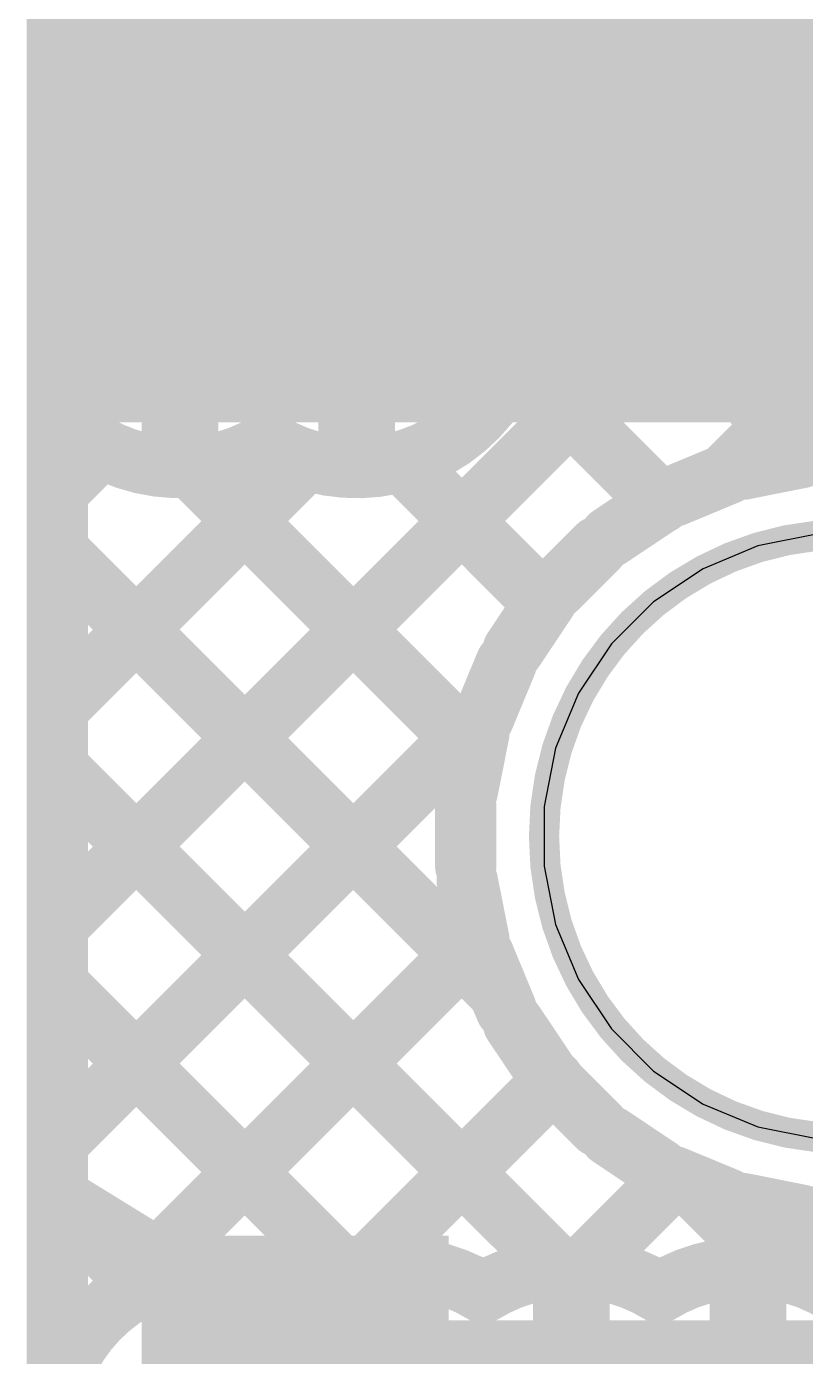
# Model space of a CAD drawing. Header units: millimetres. Extents: x 4.07 to 5.44, y 2.62 to 3.84.
# Drawn here: x 4.2849 to 4.3864, y 3.0165 to 3.1899 of the extents above; entities that cross this region are included whole.
import ezdxf

# ---------------------------------------------------------------- set-up
doc = ezdxf.new("R2010")
doc.units = ezdxf.units.MM
doc.header["$MEASUREMENT"] = 0
for name, color, linetype in [('BottomLayer', 5, 'Continuous'), ('BottomSolder', 6, 'Continuous'), ('Mechanical2', 216, 'Continuous'), ('MultiLayer', 9, 'Continuous'), ('TopLayer', 1, 'Continuous'), ('TopSolder', 216, 'Continuous'), ('ViaHoleLayer', 16, 'Continuous')]:
    doc.layers.add(name, color=color, linetype=linetype)

msp = doc.modelspace()

# ---------------------------------------------------------------- linework, layer by layer
at = {"layer": 'BottomLayer'}
for points, const_width in [([(4.30098, 3.17726, 1), (4.30886, 3.17726, 1)], 0.00787), ([(4.32398, 3.17726, 1), (4.33186, 3.17726, 1)], 0.00787), ([(4.34698, 3.17726, 1), (4.35486, 3.17726, 1)], 0.00787), ([(4.36998, 3.17726, 1), (4.37786, 3.17726, 1)], 0.00787), ([(4.34842, 3.17726, 1), (4.35342, 3.17726, 1)], 0.005), ([(4.37142, 3.17726, 1), (4.37642, 3.17726, 1)], 0.005), ([(4.34842, 3.15938, 1), (4.35342, 3.15938, 1)], 0.005), ([(4.37142, 3.15938, 1), (4.37642, 3.15938, 1)], 0.005), ([(4.30098, 3.15426, 1), (4.30886, 3.15426, 1)], 0.00787), ([(4.32398, 3.15426, 1), (4.33186, 3.15426, 1)], 0.00787), ([(4.36042, 3.15865, 1), (4.36442, 3.15865, 1)], 0.004), ([(4.36042, 3.15865, 1), (4.36442, 3.15865, 1)], 0.004), ([(4.36516, 3.15646, 1), (4.36916, 3.15646, 1)], 0.004), ([(4.30242, 3.15426, 1), (4.30742, 3.15426, 1)], 0.005), ([(4.32542, 3.15426, 1), (4.33042, 3.15426, 1)], 0.005), ([(4.32542, 3.15426, 1), (4.33042, 3.15426, 1)], 0.005), ([(4.3433, 3.15426, 1), (4.3483, 3.15426, 1)], 0.005), ([(4.34776, 3.15542, 1), (4.35176, 3.15542, 1)], 0.004), ([(4.34779, 3.15426, 1), (4.3518, 3.15426, 1)], 0.004), ([(4.36972, 3.1555, 1), (4.37372, 3.1555, 1)], 0.004), ([(4.37308, 3.15542, 1), (4.37708, 3.15542, 1)], 0.004), ([(4.37308, 3.15542, 1), (4.37708, 3.15542, 1)], 0.004), ([(4.37655, 3.15426, 1), (4.38155, 3.15426, 1)], 0.005), ([(4.3465, 3.14684, 1), (4.3505, 3.14684, 1)], 0.004), ([(4.37412, 3.1475, 1), (4.37812, 3.1475, 1)], 0.004), ([(4.28692, 3.13934, 1), (4.29092, 3.13934, 1)], 0.004), ([(4.28692, 3.13934, 1), (4.29092, 3.13934, 1)], 0.004), ([(4.30242, 3.13638, 1), (4.30742, 3.13638, 1)], 0.005), ([(4.32542, 3.13638, 1), (4.33042, 3.13638, 1)], 0.005), ([(4.3804, 3.1379, 1), (4.3844, 3.1379, 1)], 0.004), ([(4.29262, 3.13496, 1), (4.29662, 3.13496, 1)], 0.004), ([(4.31442, 3.13565, 1), (4.31842, 3.13565, 1)], 0.004), ([(4.31442, 3.13565, 1), (4.31842, 3.13565, 1)], 0.004), ([(4.31934, 3.1334, 1), (4.32334, 3.1334, 1)], 0.004), ([(4.33185, 3.1332, 1), (4.33585, 3.1332, 1)], 0.004), ([(4.38385, 3.13368, 1), (4.38785, 3.13368, 1)], 0.004), ([(4.38697, 3.13388, 1), (4.39097, 3.13388, 1)], 0.004), ([(4.30433, 3.13243, 1), (4.30833, 3.13243, 1)], 0.004), ([(4.37393, 3.13143, 1), (4.37793, 3.13143, 1)], 0.004), ([(4.37433, 3.13159, 1), (4.37833, 3.13159, 1)], 0.004), ([(4.37624, 3.13217, 1), (4.38024, 3.13217, 1)], 0.004), ([(4.28692, 3.12927, 1), (4.29092, 3.12927, 1)], 0.004), ([(4.36717, 3.12862, 1), (4.37117, 3.12862, 1)], 0.004), ([(4.3654, 3.12768, 1), (4.3694, 3.12768, 1)], 0.004), ([(4.36558, 3.12775, 1), (4.36958, 3.12775, 1)], 0.004), ([(4.35895, 3.12337, 1), (4.36295, 3.12337, 1)], 0.004), ([(4.28692, 3.12156, 1), (4.29092, 3.12156, 1)], 0.004), ([(4.35741, 3.1221, 1), (4.36141, 3.1221, 1)], 0.004), ([(4.35193, 3.11662, 1), (4.35593, 3.11662, 1)], 0.004), ([(4.35038, 3.11466, 1), (4.35438, 3.11466, 1)], 0.004), ([(4.35066, 3.11508, 1), (4.35466, 3.11508, 1)], 0.004), ([(4.34635, 3.10863, 1), (4.35035, 3.10863, 1)], 0.004), ([(4.34541, 3.10686, 1), (4.34941, 3.10686, 1)], 0.004), ([(4.28692, 3.10098, 1), (4.29092, 3.10098, 1)], 0.004), ([(4.3426, 3.1001, 1), (4.3466, 3.1001, 1)], 0.004), ([(4.34244, 3.0997, 1), (4.34644, 3.0997, 1)], 0.004), ([(4.34186, 3.09779, 1), (4.34586, 3.09779, 1)], 0.004), ([(4.34138, 3.09538, 1), (4.34538, 3.09538, 1)], 0.004), ([(4.28692, 3.09327, 1), (4.29092, 3.09327, 1)], 0.004), ([(4.34035, 3.09018, 1), (4.34435, 3.09018, 1)], 0.004), ([(4.34015, 3.08819, 1), (4.34415, 3.08819, 1)], 0.004), ([(4.34015, 3.08431, 1), (4.34415, 3.08431, 1)], 0.004), ([(4.34015, 3.08431, 1), (4.34415, 3.08431, 1)], 0.004), ([(4.34015, 3.08044, 1), (4.34415, 3.08044, 1)], 0.004), ([(4.34035, 3.07845, 1), (4.34435, 3.07845, 1)], 0.004), ([(4.28692, 3.0727, 1), (4.29092, 3.0727, 1)], 0.004), ([(4.34182, 3.07103, 1), (4.34582, 3.07103, 1)], 0.004), ([(4.34186, 3.07084, 1), (4.34586, 3.07084, 1)], 0.004), ([(4.34244, 3.06893, 1), (4.34644, 3.06893, 1)], 0.004), ([(4.28692, 3.06499, 1), (4.29092, 3.06499, 1)], 0.004), ([(4.34448, 3.064, 1), (4.34848, 3.064, 1)], 0.004), ([(4.34541, 3.06176, 1), (4.34941, 3.06176, 1)], 0.004), ([(4.34635, 3.06, 1), (4.35035, 3.06, 1)], 0.004), ([(4.35066, 3.05355, 1), (4.35466, 3.05355, 1)], 0.004), ([(4.35159, 3.05251, 1), (4.35559, 3.05251, 1)], 0.004), ([(4.35193, 3.05201, 1), (4.35593, 3.05201, 1)], 0.004), ([(4.35741, 3.04652, 1), (4.36141, 3.04652, 1)], 0.004), ([(4.35895, 3.04526, 1), (4.36295, 3.04526, 1)], 0.004), ([(4.28692, 3.04441, 1), (4.29092, 3.04441, 1)], 0.004), ([(4.3654, 3.04095, 1), (4.3694, 3.04095, 1)], 0.004), ([(4.36717, 3.04, 1), (4.37117, 3.04, 1)], 0.004), ([(4.36731, 3.03995, 1), (4.37131, 3.03995, 1)], 0.004), ([(4.3694, 3.03908, 1), (4.3734, 3.03908, 1)], 0.004), ([(4.28692, 3.03671, 1), (4.29092, 3.03671, 1)], 0.004), ([(4.37433, 3.03704, 1), (4.37833, 3.03704, 1)], 0.004), ([(4.37624, 3.03646, 1), (4.38024, 3.03646, 1)], 0.004), ([(4.38385, 3.03494, 1), (4.38785, 3.03494, 1)], 0.004), ([(4.38584, 3.03475, 1), (4.38984, 3.03475, 1)], 0.004), ([(4.32682, 3.02774, 1), (4.33082, 3.02774, 1)], 0.004), ([(4.35214, 3.02806, 1), (4.35614, 3.02806, 1)], 0.004), ([(4.35544, 3.02808, 1), (4.35944, 3.02808, 1)], 0.004), ([(4.38067, 3.02781, 1), (4.38467, 3.02781, 1)], 0.004), ([(4.38293, 3.02729, 1), (4.38693, 3.02729, 1)], 0.004), ([(4.29792, 3.02571, 1), (4.30192, 3.02571, 1)], 0.004), ([(4.32469, 3.02723, 1), (4.32869, 3.02723, 1)], 0.004), ([(4.30742, 3.02413, 1), (4.31242, 3.02413, 1)], 0.005), ([(4.31942, 3.02487, 1), (4.32342, 3.02487, 1)], 0.004), ([(4.31942, 3.02487, 1), (4.32342, 3.02487, 1)], 0.004), ([(4.33042, 3.02413, 1), (4.33542, 3.02413, 1)], 0.005), ([(4.34242, 3.02487, 1), (4.34642, 3.02487, 1)], 0.004), ([(4.34242, 3.02487, 1), (4.34642, 3.02487, 1)], 0.004), ([(4.35342, 3.02413, 1), (4.35842, 3.02413, 1)], 0.005), ([(4.36542, 3.02487, 1), (4.36942, 3.02487, 1)], 0.004), ([(4.36542, 3.02487, 1), (4.36942, 3.02487, 1)], 0.004), ([(4.37642, 3.02413, 1), (4.38142, 3.02413, 1)], 0.005), ([(4.29348, 3.02269, 1), (4.29748, 3.02269, 1)], 0.004), ([(4.29149, 3.0207, 1), (4.29549, 3.0207, 1)], 0.004), ([(4.28692, 3.01613, 1), (4.29092, 3.01613, 1)], 0.004)]:
    msp.add_lwpolyline(points, format="xyb", close=True, dxfattribs=dict(at, const_width=const_width))
for points, const_width in [([(4.35092, 3.15938), (4.35092, 3.17726)], 0.01), ([(4.37392, 3.15938), (4.37392, 3.17726)], 0.01), ([(4.36716, 3.15646), (4.37612, 3.1475)], 0.008), ([(4.28892, 3.0727), (4.37172, 3.1555)], 0.008), ([(4.30492, 3.13638), (4.30492, 3.15426)], 0.01), ([(4.32792, 3.15426), (4.34579, 3.15426)], 0.01), ([(4.32792, 3.13638), (4.32792, 3.15426)], 0.01), ([(4.37905, 3.15426), (4.39692, 3.15426)], 0.01), ([(4.3485, 3.14684), (4.36758, 3.12775)], 0.008), ([(4.28892, 3.01238), (4.28892, 3.13934)], 0.008), ([(4.37593, 3.13143), (4.3824, 3.1379)], 0.008), ([(4.28892, 3.12927), (4.29462, 3.13496)], 0.008), ([(4.28892, 3.10098), (4.32134, 3.1334)], 0.008), ([(4.33385, 3.1332), (4.35238, 3.11466)], 0.008), ([(4.37824, 3.13217), (4.38585, 3.13368)], 0.008), ([(4.30633, 3.13243), (4.34338, 3.09538)], 0.008), ([(4.36917, 3.12862), (4.37633, 3.13159)], 0.008), ([(4.36095, 3.12337), (4.3674, 3.12768)], 0.008), ([(4.28892, 3.12156), (4.34648, 3.064)], 0.008), ([(4.35393, 3.11662), (4.35941, 3.1221)], 0.008), ([(4.34835, 3.10863), (4.35266, 3.11508)], 0.008), ([(4.34444, 3.0997), (4.34741, 3.10686)], 0.008), ([(4.28892, 3.04441), (4.3446, 3.1001)], 0.008), ([(4.34235, 3.09018), (4.34386, 3.09779)], 0.008), ([(4.28892, 3.09327), (4.35414, 3.02806)], 0.008), ([(4.34215, 3.08431), (4.34215, 3.08819)], 0.008), ([(4.34215, 3.08044), (4.34215, 3.08431)], 0.008), ([(4.34235, 3.07845), (4.34386, 3.07084)], 0.008), ([(4.29548, 3.02269), (4.34382, 3.07103)], 0.008), ([(4.34444, 3.06893), (4.34741, 3.06176)], 0.008), ([(4.28892, 3.06499), (4.32669, 3.02723)], 0.008), ([(4.34835, 3.06), (4.35266, 3.05355)], 0.008), ([(4.32882, 3.02774), (4.35359, 3.05251)], 0.008), ([(4.35393, 3.05201), (4.35941, 3.04652)], 0.008), ([(4.36095, 3.04526), (4.3674, 3.04095)], 0.008), ([(4.35744, 3.02808), (4.36931, 3.03995)], 0.008), ([(4.36917, 3.04), (4.37633, 3.03704)], 0.008), ([(4.3714, 3.03908), (4.38267, 3.02781)], 0.008), ([(4.28892, 3.03671), (4.29992, 3.02571)], 0.008), ([(4.37824, 3.03646), (4.38585, 3.03494)], 0.008), ([(4.38493, 3.02729), (4.39239, 3.03475)], 0.008), ([(4.38784, 3.03475), (4.39559, 3.03475)], 0.008), ([(4.30992, 3.00626), (4.30992, 3.02413)], 0.01), ([(4.33292, 3.00626), (4.33292, 3.02413)], 0.01), ([(4.35592, 3.00626), (4.35592, 3.02413)], 0.01), ([(4.37892, 3.00626), (4.37892, 3.02413)], 0.01), ([(4.28892, 3.01613), (4.29349, 3.0207)], 0.008)]:
    msp.add_lwpolyline(points, dxfattribs=dict(at, const_width=const_width))
at = {"layer": 'BottomLayer', "const_width": 0.008}
for points in [[(4.36242, 3.15865, -0.152793), (4.34976, 3.15542)], [(4.37508, 3.15542, -0.152793), (4.36242, 3.15865)], [(4.3498, 3.15426, -0.587389), (4.31642, 3.13565)], [(4.38897, 3.13388, -0.32359), (4.37508, 3.15542)], [(4.31642, 3.13565, -0.357693), (4.28892, 3.13934)], [(4.28892, 3.01238, -0.49568), (4.32142, 3.02487)], [(4.32142, 3.02487, -0.284084), (4.34442, 3.02487)], [(4.34442, 3.02487, -0.284084), (4.36742, 3.02487)], [(4.36742, 3.02487, -0.284084), (4.39042, 3.02487)]]:
    msp.add_lwpolyline(points, format="xyb", dxfattribs=at)
at = {"layer": 'BottomLayer'}
for points in [[(4.28492, 3.13826), (4.47892, 3.13826), (4.28492, 3.37526), (4.47892, 3.37526)], [(4.29992, 2.94726), (4.41092, 2.94726), (4.29992, 3.02126), (4.41092, 3.02126)]]:
    msp.add_solid(points, dxfattribs=at)
at = {"layer": 'BottomSolder', "const_width": 0.00991}
for points in [[(4.29997, 3.17726, 1), (4.30987, 3.17726, 1)], [(4.32297, 3.17726, 1), (4.33287, 3.17726, 1)], [(4.34597, 3.17726, 1), (4.35587, 3.17726, 1)], [(4.36897, 3.17726, 1), (4.37887, 3.17726, 1)], [(4.29997, 3.15426, 1), (4.30987, 3.15426, 1)], [(4.32297, 3.15426, 1), (4.33287, 3.15426, 1)]]:
    msp.add_lwpolyline(points, format="xyb", close=True, dxfattribs=at)
at = {"layer": 'Mechanical2'}
for points, const_width in [([(4.43109, 3.08431, 1), (4.35235, 3.08431, 1)], 0.00394), ([(4.35136, 3.08431, 1), (4.35333, 3.08431, 1)], 0.00197)]:
    msp.add_lwpolyline(points, format="xyb", close=True, dxfattribs=dict(at, const_width=const_width))
at = {"layer": 'MultiLayer'}
for p, q in [((4.38784, 3.12368), (4.38023, 3.12217)), ((4.38023, 3.12217), (4.37307, 3.1192)), ((4.37307, 3.1192), (4.36662, 3.11489)), ((4.36662, 3.11489), (4.36114, 3.10941)), ((4.36114, 3.10941), (4.35683, 3.10296)), ((4.35683, 3.10296), (4.35386, 3.0958)), ((4.35386, 3.0958), (4.35235, 3.08819)), ((4.35235, 3.08819), (4.35235, 3.08431)), ((4.35235, 3.08431), (4.35235, 3.08431)), ((4.35235, 3.08431), (4.35235, 3.08044)), ((4.35235, 3.08044), (4.35386, 3.07283)), ((4.35386, 3.07283), (4.35683, 3.06566)), ((4.35683, 3.06566), (4.36114, 3.05922)), ((4.36114, 3.05922), (4.36662, 3.05373)), ((4.36662, 3.05373), (4.37307, 3.04942)), ((4.37307, 3.04942), (4.38023, 3.04646)), ((4.38023, 3.04646), (4.38784, 3.04494))]:
    msp.add_line(p, q, dxfattribs=at)
at = {"layer": 'MultiLayer', "const_width": 0.00787}
for points in [[(4.30098, 3.17726, 1), (4.30886, 3.17726, 1)], [(4.32398, 3.17726, 1), (4.33186, 3.17726, 1)], [(4.34698, 3.17726, 1), (4.35486, 3.17726, 1)], [(4.36998, 3.17726, 1), (4.37786, 3.17726, 1)], [(4.30098, 3.15426, 1), (4.30886, 3.15426, 1)], [(4.32398, 3.15426, 1), (4.33186, 3.15426, 1)]]:
    msp.add_lwpolyline(points, format="xyb", close=True, dxfattribs=at)
at = {"layer": 'TopLayer'}
for points, const_width in [([(4.30098, 3.17726, 1), (4.30886, 3.17726, 1)], 0.00787), ([(4.32398, 3.17726, 1), (4.33186, 3.17726, 1)], 0.00787), ([(4.34698, 3.17726, 1), (4.35486, 3.17726, 1)], 0.00787), ([(4.36998, 3.17726, 1), (4.37786, 3.17726, 1)], 0.00787), ([(4.34842, 3.17726, 1), (4.35342, 3.17726, 1)], 0.005), ([(4.37142, 3.17726, 1), (4.37642, 3.17726, 1)], 0.005), ([(4.34842, 3.15938, 1), (4.35342, 3.15938, 1)], 0.005), ([(4.37142, 3.15938, 1), (4.37642, 3.15938, 1)], 0.005), ([(4.30098, 3.15426, 1), (4.30886, 3.15426, 1)], 0.00787), ([(4.32398, 3.15426, 1), (4.33186, 3.15426, 1)], 0.00787), ([(4.36042, 3.15865, 1), (4.36442, 3.15865, 1)], 0.004), ([(4.36042, 3.15865, 1), (4.36442, 3.15865, 1)], 0.004), ([(4.36516, 3.15646, 1), (4.36916, 3.15646, 1)], 0.004), ([(4.30242, 3.15426, 1), (4.30742, 3.15426, 1)], 0.005), ([(4.32542, 3.15426, 1), (4.33042, 3.15426, 1)], 0.005), ([(4.32542, 3.15426, 1), (4.33042, 3.15426, 1)], 0.005), ([(4.3433, 3.15426, 1), (4.3483, 3.15426, 1)], 0.005), ([(4.34776, 3.15542, 1), (4.35176, 3.15542, 1)], 0.004), ([(4.34779, 3.15426, 1), (4.3518, 3.15426, 1)], 0.004), ([(4.36972, 3.1555, 1), (4.37372, 3.1555, 1)], 0.004), ([(4.37308, 3.15542, 1), (4.37708, 3.15542, 1)], 0.004), ([(4.37308, 3.15542, 1), (4.37708, 3.15542, 1)], 0.004), ([(4.37655, 3.15426, 1), (4.38155, 3.15426, 1)], 0.005), ([(4.3465, 3.14684, 1), (4.3505, 3.14684, 1)], 0.004), ([(4.37412, 3.1475, 1), (4.37812, 3.1475, 1)], 0.004), ([(4.28692, 3.13934, 1), (4.29092, 3.13934, 1)], 0.004), ([(4.28692, 3.13934, 1), (4.29092, 3.13934, 1)], 0.004), ([(4.30242, 3.13638, 1), (4.30742, 3.13638, 1)], 0.005), ([(4.32542, 3.13638, 1), (4.33042, 3.13638, 1)], 0.005), ([(4.3804, 3.1379, 1), (4.3844, 3.1379, 1)], 0.004), ([(4.29262, 3.13496, 1), (4.29662, 3.13496, 1)], 0.004), ([(4.31442, 3.13565, 1), (4.31842, 3.13565, 1)], 0.004), ([(4.31442, 3.13565, 1), (4.31842, 3.13565, 1)], 0.004), ([(4.31934, 3.1334, 1), (4.32334, 3.1334, 1)], 0.004), ([(4.33185, 3.1332, 1), (4.33585, 3.1332, 1)], 0.004), ([(4.38385, 3.13368, 1), (4.38785, 3.13368, 1)], 0.004), ([(4.38697, 3.13388, 1), (4.39097, 3.13388, 1)], 0.004), ([(4.30433, 3.13243, 1), (4.30833, 3.13243, 1)], 0.004), ([(4.37393, 3.13143, 1), (4.37793, 3.13143, 1)], 0.004), ([(4.37433, 3.13159, 1), (4.37833, 3.13159, 1)], 0.004), ([(4.37624, 3.13217, 1), (4.38024, 3.13217, 1)], 0.004), ([(4.28692, 3.12927, 1), (4.29092, 3.12927, 1)], 0.004), ([(4.36717, 3.12862, 1), (4.37117, 3.12862, 1)], 0.004), ([(4.3654, 3.12768, 1), (4.3694, 3.12768, 1)], 0.004), ([(4.36558, 3.12775, 1), (4.36958, 3.12775, 1)], 0.004), ([(4.35895, 3.12337, 1), (4.36295, 3.12337, 1)], 0.004), ([(4.28692, 3.12156, 1), (4.29092, 3.12156, 1)], 0.004), ([(4.35741, 3.1221, 1), (4.36141, 3.1221, 1)], 0.004), ([(4.35193, 3.11662, 1), (4.35593, 3.11662, 1)], 0.004), ([(4.35038, 3.11466, 1), (4.35438, 3.11466, 1)], 0.004), ([(4.35066, 3.11508, 1), (4.35466, 3.11508, 1)], 0.004), ([(4.34635, 3.10863, 1), (4.35035, 3.10863, 1)], 0.004), ([(4.34541, 3.10686, 1), (4.34941, 3.10686, 1)], 0.004), ([(4.28692, 3.10098, 1), (4.29092, 3.10098, 1)], 0.004), ([(4.3426, 3.1001, 1), (4.3466, 3.1001, 1)], 0.004), ([(4.34244, 3.0997, 1), (4.34644, 3.0997, 1)], 0.004), ([(4.34186, 3.09779, 1), (4.34586, 3.09779, 1)], 0.004), ([(4.34138, 3.09538, 1), (4.34538, 3.09538, 1)], 0.004), ([(4.28692, 3.09327, 1), (4.29092, 3.09327, 1)], 0.004), ([(4.34035, 3.09018, 1), (4.34435, 3.09018, 1)], 0.004), ([(4.34015, 3.08819, 1), (4.34415, 3.08819, 1)], 0.004), ([(4.34015, 3.08431, 1), (4.34415, 3.08431, 1)], 0.004), ([(4.34015, 3.08431, 1), (4.34415, 3.08431, 1)], 0.004), ([(4.34015, 3.08044, 1), (4.34415, 3.08044, 1)], 0.004), ([(4.34035, 3.07845, 1), (4.34435, 3.07845, 1)], 0.004), ([(4.28692, 3.0727, 1), (4.29092, 3.0727, 1)], 0.004), ([(4.34182, 3.07103, 1), (4.34582, 3.07103, 1)], 0.004), ([(4.34186, 3.07084, 1), (4.34586, 3.07084, 1)], 0.004), ([(4.34244, 3.06893, 1), (4.34644, 3.06893, 1)], 0.004), ([(4.28692, 3.06499, 1), (4.29092, 3.06499, 1)], 0.004), ([(4.34448, 3.064, 1), (4.34848, 3.064, 1)], 0.004), ([(4.34541, 3.06176, 1), (4.34941, 3.06176, 1)], 0.004), ([(4.34635, 3.06, 1), (4.35035, 3.06, 1)], 0.004), ([(4.35066, 3.05355, 1), (4.35466, 3.05355, 1)], 0.004), ([(4.35159, 3.05251, 1), (4.35559, 3.05251, 1)], 0.004), ([(4.35193, 3.05201, 1), (4.35593, 3.05201, 1)], 0.004), ([(4.35741, 3.04652, 1), (4.36141, 3.04652, 1)], 0.004), ([(4.35895, 3.04526, 1), (4.36295, 3.04526, 1)], 0.004), ([(4.28692, 3.04441, 1), (4.29092, 3.04441, 1)], 0.004), ([(4.3654, 3.04095, 1), (4.3694, 3.04095, 1)], 0.004), ([(4.36717, 3.04, 1), (4.37117, 3.04, 1)], 0.004), ([(4.36731, 3.03995, 1), (4.37131, 3.03995, 1)], 0.004), ([(4.3694, 3.03908, 1), (4.3734, 3.03908, 1)], 0.004), ([(4.28692, 3.03733, 1), (4.29092, 3.03733, 1)], 0.004), ([(4.28692, 3.03733, 1), (4.29092, 3.03733, 1)], 0.004), ([(4.37433, 3.03704, 1), (4.37833, 3.03704, 1)], 0.004), ([(4.37624, 3.03646, 1), (4.38024, 3.03646, 1)], 0.004), ([(4.38385, 3.03494, 1), (4.38785, 3.03494, 1)], 0.004), ([(4.38584, 3.03475, 1), (4.38984, 3.03475, 1)], 0.004), ([(4.30004, 3.02924, 1), (4.30403, 3.02924, 1)], 0.004), ([(4.30282, 3.02753, 1), (4.30682, 3.02753, 1)], 0.004), ([(4.30282, 3.02753, 1), (4.30682, 3.02753, 1)], 0.004), ([(4.32682, 3.02774, 1), (4.33082, 3.02774, 1)], 0.004), ([(4.35214, 3.02806, 1), (4.35614, 3.02806, 1)], 0.004), ([(4.35544, 3.02808, 1), (4.35944, 3.02808, 1)], 0.004), ([(4.38067, 3.02781, 1), (4.38467, 3.02781, 1)], 0.004), ([(4.38293, 3.02729, 1), (4.38693, 3.02729, 1)], 0.004), ([(4.32469, 3.02723, 1), (4.32869, 3.02723, 1)], 0.004), ([(4.30742, 3.02413, 1), (4.31242, 3.02413, 1)], 0.005), ([(4.31942, 3.02487, 1), (4.32342, 3.02487, 1)], 0.004), ([(4.31942, 3.02487, 1), (4.32342, 3.02487, 1)], 0.004), ([(4.33042, 3.02413, 1), (4.33542, 3.02413, 1)], 0.005), ([(4.34242, 3.02487, 1), (4.34642, 3.02487, 1)], 0.004), ([(4.34242, 3.02487, 1), (4.34642, 3.02487, 1)], 0.004), ([(4.35342, 3.02413, 1), (4.35842, 3.02413, 1)], 0.005), ([(4.36542, 3.02487, 1), (4.36942, 3.02487, 1)], 0.004), ([(4.36542, 3.02487, 1), (4.36942, 3.02487, 1)], 0.004), ([(4.37642, 3.02413, 1), (4.38142, 3.02413, 1)], 0.005)]:
    msp.add_lwpolyline(points, format="xyb", close=True, dxfattribs=dict(at, const_width=const_width))
for points, const_width in [([(4.35092, 3.15938), (4.35092, 3.17726)], 0.01), ([(4.37392, 3.15938), (4.37392, 3.17726)], 0.01), ([(4.36716, 3.15646), (4.37612, 3.1475)], 0.008), ([(4.28892, 3.0727), (4.37172, 3.1555)], 0.008), ([(4.30492, 3.13638), (4.30492, 3.15426)], 0.01), ([(4.32792, 3.13638), (4.32792, 3.15426)], 0.01), ([(4.32792, 3.15426), (4.34579, 3.15426)], 0.01), ([(4.37905, 3.15426), (4.39692, 3.15426)], 0.01), ([(4.3485, 3.14684), (4.36758, 3.12775)], 0.008), ([(4.28892, 3.03733), (4.28892, 3.13934)], 0.008), ([(4.37593, 3.13143), (4.3824, 3.1379)], 0.008), ([(4.28892, 3.12927), (4.29462, 3.13496)], 0.008), ([(4.28892, 3.10098), (4.32134, 3.1334)], 0.008), ([(4.33385, 3.1332), (4.35238, 3.11466)], 0.008), ([(4.37824, 3.13217), (4.38585, 3.13368)], 0.008), ([(4.30633, 3.13243), (4.34338, 3.09538)], 0.008), ([(4.36917, 3.12862), (4.37633, 3.13159)], 0.008), ([(4.36095, 3.12337), (4.3674, 3.12768)], 0.008), ([(4.28892, 3.12156), (4.34648, 3.064)], 0.008), ([(4.35393, 3.11662), (4.35941, 3.1221)], 0.008), ([(4.34835, 3.10863), (4.35266, 3.11508)], 0.008), ([(4.34444, 3.0997), (4.34741, 3.10686)], 0.008), ([(4.28892, 3.04441), (4.3446, 3.1001)], 0.008), ([(4.34235, 3.09018), (4.34386, 3.09779)], 0.008), ([(4.28892, 3.09327), (4.35414, 3.02806)], 0.008), ([(4.34215, 3.08431), (4.34215, 3.08819)], 0.008), ([(4.34215, 3.08044), (4.34215, 3.08431)], 0.008), ([(4.34235, 3.07845), (4.34386, 3.07084)], 0.008), ([(4.30204, 3.02924), (4.34382, 3.07103)], 0.008), ([(4.34444, 3.06893), (4.34741, 3.06176)], 0.008), ([(4.28892, 3.06499), (4.32669, 3.02723)], 0.008), ([(4.34835, 3.06), (4.35266, 3.05355)], 0.008), ([(4.32882, 3.02774), (4.35359, 3.05251)], 0.008), ([(4.35393, 3.05201), (4.35941, 3.04652)], 0.008), ([(4.36095, 3.04526), (4.3674, 3.04095)], 0.008), ([(4.35744, 3.02808), (4.36931, 3.03995)], 0.008), ([(4.36917, 3.04), (4.37633, 3.03704)], 0.008), ([(4.3714, 3.03908), (4.38267, 3.02781)], 0.008), ([(4.28892, 3.03733), (4.30482, 3.02753)], 0.008), ([(4.37824, 3.03646), (4.38585, 3.03494)], 0.008), ([(4.38493, 3.02729), (4.39239, 3.03475)], 0.008), ([(4.38784, 3.03475), (4.39559, 3.03475)], 0.008), ([(4.30992, 3.00626), (4.30992, 3.02413)], 0.01), ([(4.33292, 3.00626), (4.33292, 3.02413)], 0.01), ([(4.35592, 3.00626), (4.35592, 3.02413)], 0.01), ([(4.37892, 3.00626), (4.37892, 3.02413)], 0.01)]:
    msp.add_lwpolyline(points, dxfattribs=dict(at, const_width=const_width))
at = {"layer": 'TopLayer', "const_width": 0.008}
for points in [[(4.36242, 3.15865, -0.152793), (4.34976, 3.15542)], [(4.37508, 3.15542, -0.152793), (4.36242, 3.15865)], [(4.3498, 3.15426, -0.587389), (4.31642, 3.13565)], [(4.38897, 3.13388, -0.32359), (4.37508, 3.15542)], [(4.31642, 3.13565, -0.357694), (4.28892, 3.13934)], [(4.30482, 3.02753, -0.199883), (4.32142, 3.02487)], [(4.32142, 3.02487, -0.284084), (4.34442, 3.02487)], [(4.34442, 3.02487, -0.284084), (4.36742, 3.02487)], [(4.36742, 3.02487, -0.284084), (4.39042, 3.02487)]]:
    msp.add_lwpolyline(points, format="xyb", dxfattribs=at)
at = {"layer": 'TopLayer'}
for points in [[(4.28492, 3.13826), (4.47892, 3.13826), (4.28492, 3.37526), (4.47892, 3.37526)], [(4.29992, 2.97226), (4.33992, 2.97226), (4.29992, 3.03226), (4.33992, 3.03226)], [(4.29992, 2.94726), (4.41092, 2.94726), (4.29992, 3.02126), (4.41092, 3.02126)]]:
    msp.add_solid(points, dxfattribs=at)
at = {"layer": 'TopSolder', "const_width": 0.00991}
for points in [[(4.29997, 3.17726, 1), (4.30987, 3.17726, 1)], [(4.32297, 3.17726, 1), (4.33287, 3.17726, 1)], [(4.34597, 3.17726, 1), (4.35587, 3.17726, 1)], [(4.36897, 3.17726, 1), (4.37887, 3.17726, 1)], [(4.29997, 3.15426, 1), (4.30987, 3.15426, 1)], [(4.32297, 3.15426, 1), (4.33287, 3.15426, 1)]]:
    msp.add_lwpolyline(points, format="xyb", close=True, dxfattribs=at)
at = {"layer": 'ViaHoleLayer', "const_width": 0.00591}
for points in [[(4.30197, 3.17726, 1), (4.30787, 3.17726, 1)], [(4.32497, 3.17726, 1), (4.33087, 3.17726, 1)], [(4.34797, 3.17726, 1), (4.35387, 3.17726, 1)], [(4.37097, 3.17726, 1), (4.37687, 3.17726, 1)], [(4.30197, 3.15426, 1), (4.30787, 3.15426, 1)], [(4.32497, 3.15426, 1), (4.33087, 3.15426, 1)]]:
    msp.add_lwpolyline(points, format="xyb", close=True, dxfattribs=at)

doc.saveas('drawing.dxf')
